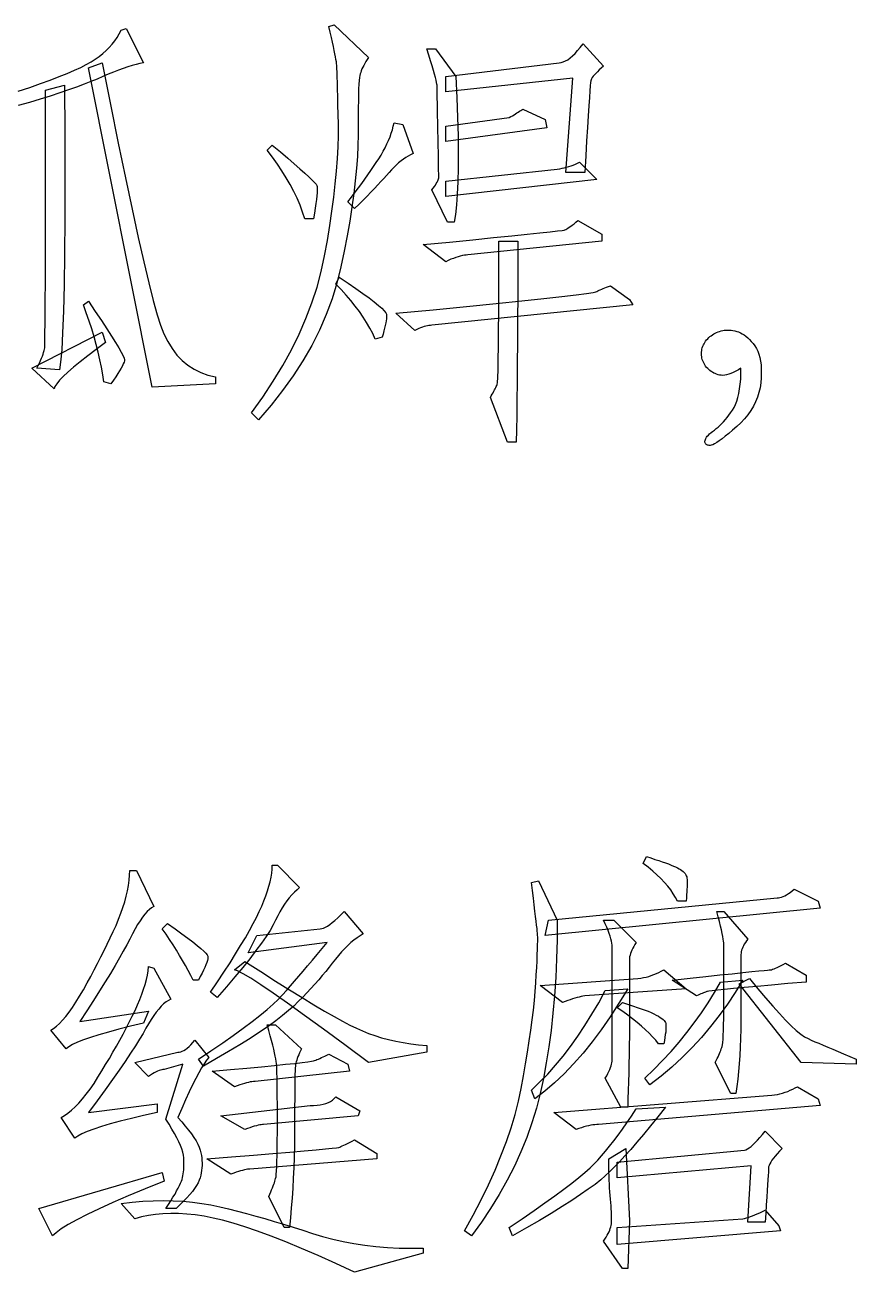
# Model space of a CAD drawing. Extents: x 0 to 420, y 0 to 297.
# Drawn here: x 58.03 to 66.54, y 50.86 to 63.63 of the extents above; entities that cross this region are included whole.
import ezdxf

# ---------------------------------------------------------------- set-up
doc = ezdxf.new("R2010")
doc.units = 0

msp = doc.modelspace()

# ---------------------------------------------------------------- linework, layer by layer
at = {"color": 7, "lineweight": 25}
for points in [[(61.097, 61.268), (61.126, 61.425), (61.151, 61.578), (61.173, 61.725), (61.192, 61.867), (61.207, 62.004), (61.22, 62.136), (61.229, 62.263), (61.235, 62.384), (61.238, 62.501), (61.238, 62.613), (61.236, 62.717), (61.234, 62.812), (61.233, 62.898), (61.231, 62.974), (61.229, 63.041), (61.227, 63.099), (61.226, 63.147), (61.224, 63.186), (61.222, 63.216), (61.22, 63.237), (61.218, 63.255), (61.214, 63.277), (61.21, 63.304), (61.203, 63.335), (61.196, 63.371), (61.188, 63.411), (61.178, 63.455), (61.167, 63.504), (61.155, 63.557), (61.141, 63.615), (61.194, 63.632), (61.546, 63.298), (61.532, 63.277), (61.52, 63.257), (61.508, 63.237), (61.498, 63.218), (61.488, 63.199), (61.48, 63.181), (61.473, 63.163), (61.467, 63.146), (61.462, 63.13), (61.458, 63.114), (61.454, 63.093), (61.451, 63.064), (61.449, 63.026), (61.446, 62.979), (61.444, 62.922), (61.443, 62.857), (61.442, 62.783), (61.441, 62.7), (61.44, 62.608), (61.44, 62.507), (61.438, 62.399), (61.433, 62.284), (61.424, 62.164), (61.412, 62.037), (61.396, 61.905), (61.377, 61.767), (61.354, 61.622), (61.328, 61.472), (61.298, 61.316), (61.264, 61.154), (61.224, 60.989), (61.174, 60.827), (61.115, 60.666), (61.045, 60.507), (60.965, 60.349), (60.876, 60.194), (60.777, 60.04), (60.668, 59.888), (60.549, 59.738), (60.421, 59.589), (60.35, 59.659), (60.465, 59.821), (60.571, 59.983), (60.669, 60.144), (60.757, 60.305), (60.836, 60.466), (60.906, 60.627), (60.967, 60.787), (61.02, 60.948), (61.063, 61.108)], [(62.249, 63.017), (62.248, 63.027), (62.244, 63.043), (62.239, 63.065), (62.232, 63.093), (62.222, 63.127), (62.211, 63.167), (62.197, 63.213), (62.181, 63.264), (62.163, 63.322), (62.143, 63.386), (62.231, 63.386), (62.442, 63.105), (62.451, 62.887), (62.458, 62.685), (62.463, 62.498), (62.465, 62.326), (62.464, 62.169), (62.461, 62.027), (62.456, 61.9), (62.448, 61.789), (62.437, 61.692), (62.424, 61.611), (62.354, 61.611), (62.196, 61.945), (62.209, 61.962), (62.221, 61.978), (62.232, 61.993), (62.241, 62.008), (62.249, 62.022), (62.255, 62.034), (62.26, 62.046), (62.263, 62.057), (62.266, 62.067), (62.266, 62.076), (62.266, 62.089), (62.266, 62.11), (62.265, 62.138), (62.265, 62.174), (62.264, 62.217), (62.263, 62.268), (62.262, 62.327), (62.261, 62.394), (62.259, 62.469), (62.257, 62.551), (62.256, 62.633), (62.254, 62.708), (62.253, 62.774), (62.252, 62.832), (62.251, 62.883), (62.25, 62.925), (62.249, 62.96), (62.249, 62.987), (62.249, 63.006)], [(62.337, 63.105), (63.497, 63.245), (63.518, 63.247), (63.54, 63.253), (63.563, 63.263), (63.587, 63.276), (63.611, 63.294), (63.636, 63.315), (63.662, 63.34), (63.688, 63.369), (63.715, 63.402), (63.743, 63.439), (63.954, 63.21), (63.93, 63.19), (63.909, 63.171), (63.89, 63.153), (63.874, 63.136), (63.859, 63.12), (63.847, 63.106), (63.837, 63.093), (63.83, 63.081), (63.825, 63.07), (63.822, 63.061), (63.82, 63.044), (63.817, 63.009), (63.813, 62.958), (63.808, 62.889), (63.802, 62.804), (63.796, 62.701), (63.788, 62.582), (63.78, 62.445), (63.771, 62.291), (63.76, 62.12), (63.567, 62.12), (63.637, 63.087), (62.337, 62.947)], [(59.981, 60.029), (59.981, 59.958), (59.331, 59.923), (58.68, 63.193), (58.821, 63.245), (58.906, 62.817), (58.985, 62.423), (59.059, 62.066), (59.128, 61.744), (59.19, 61.457), (59.247, 61.206), (59.298, 60.99), (59.344, 60.81), (59.384, 60.665), (59.419, 60.556), (59.453, 60.468), (59.492, 60.389), (59.536, 60.317), (59.585, 60.252), (59.638, 60.196), (59.697, 60.147), (59.761, 60.106), (59.829, 60.072), (59.903, 60.047)], [(58.382, 60.099), (58.153, 60.117), (58.166, 60.144), (58.179, 60.17), (58.19, 60.195), (58.199, 60.218), (58.208, 60.24), (58.215, 60.26), (58.221, 60.279), (58.226, 60.297), (58.23, 60.313), (58.232, 60.327), (58.234, 60.366), (58.235, 60.455), (58.237, 60.594), (58.238, 60.783), (58.239, 61.022), (58.239, 61.31), (58.24, 61.649), (58.241, 62.037), (58.241, 62.476), (58.241, 62.964), (58.434, 63.017), (58.437, 62.513), (58.438, 62.056), (58.437, 61.647), (58.434, 61.284), (58.43, 60.969), (58.424, 60.701), (58.416, 60.48), (58.406, 60.306), (58.395, 60.179)], [(62.337, 62.595), (62.987, 62.683), (63.004, 62.693), (63.021, 62.703), (63.037, 62.713), (63.052, 62.722), (63.066, 62.731), (63.08, 62.74), (63.093, 62.748), (63.105, 62.756), (63.117, 62.764), (63.128, 62.771), (63.356, 62.665), (63.374, 62.577), (62.337, 62.437)], [(61.651, 62.261), (61.675, 62.3), (61.697, 62.338), (61.717, 62.375), (61.735, 62.413), (61.752, 62.45), (61.767, 62.487), (61.78, 62.523), (61.792, 62.559), (61.801, 62.595), (61.809, 62.63), (61.897, 62.613), (62.003, 62.314), (61.978, 62.302), (61.953, 62.289), (61.929, 62.274), (61.904, 62.258), (61.88, 62.239), (61.855, 62.219), (61.83, 62.197), (61.806, 62.173), (61.781, 62.148), (61.757, 62.12), (61.731, 62.091), (61.703, 62.061), (61.673, 62.028), (61.641, 61.994), (61.607, 61.958), (61.571, 61.92), (61.533, 61.88), (61.492, 61.839), (61.45, 61.796), (61.405, 61.751), (61.335, 61.822), (61.373, 61.87), (61.409, 61.918), (61.444, 61.964), (61.478, 62.01), (61.51, 62.054), (61.541, 62.098), (61.571, 62.14), (61.599, 62.182), (61.626, 62.222)], [(60.561, 62.402), (60.645, 62.331), (60.72, 62.267), (60.787, 62.209), (60.845, 62.158), (60.895, 62.114), (60.937, 62.076), (60.97, 62.044), (60.994, 62.019), (61.01, 62.001), (61.018, 61.989), (61.021, 61.977), (61.022, 61.961), (61.022, 61.939), (61.021, 61.913), (61.018, 61.881), (61.014, 61.844), (61.008, 61.802), (61.001, 61.755), (60.993, 61.703), (60.983, 61.646), (60.895, 61.646), (60.872, 61.716), (60.846, 61.786), (60.816, 61.857), (60.783, 61.927), (60.746, 61.997), (60.705, 62.068), (60.661, 62.138), (60.614, 62.208), (60.563, 62.279), (60.508, 62.349)], [(62.337, 62.033), (63.479, 62.156), (63.504, 62.159), (63.528, 62.164), (63.551, 62.169), (63.575, 62.175), (63.598, 62.182), (63.62, 62.189), (63.643, 62.197), (63.665, 62.206), (63.686, 62.216), (63.708, 62.226), (63.883, 62.05), (62.337, 61.874)], [(63.936, 61.417), (62.565, 61.277), (62.547, 61.276), (62.528, 61.274), (62.508, 61.27), (62.486, 61.265), (62.464, 61.259), (62.441, 61.251), (62.416, 61.242), (62.391, 61.232), (62.364, 61.22), (62.337, 61.206), (62.108, 61.382), (62.376, 61.409), (62.616, 61.433), (62.828, 61.455), (63.014, 61.474), (63.172, 61.49), (63.302, 61.503), (63.405, 61.514), (63.481, 61.523), (63.529, 61.528), (63.549, 61.532), (63.557, 61.534), (63.566, 61.538), (63.577, 61.544), (63.589, 61.551), (63.602, 61.56), (63.617, 61.571), (63.633, 61.583), (63.651, 61.596), (63.67, 61.611), (63.69, 61.628), (63.936, 61.488)], [(63.075, 61.417), (63.075, 61.131), (63.074, 60.863), (63.073, 60.612), (63.072, 60.379), (63.07, 60.165), (63.069, 59.968), (63.066, 59.789), (63.064, 59.629), (63.061, 59.486), (63.057, 59.361), (62.969, 59.361), (62.794, 59.818), (62.804, 59.835), (62.813, 59.851), (62.822, 59.866), (62.83, 59.881), (62.838, 59.895), (62.844, 59.907), (62.85, 59.919), (62.855, 59.93), (62.86, 59.94), (62.864, 59.95), (62.867, 59.972), (62.87, 60.022), (62.873, 60.1), (62.875, 60.205), (62.877, 60.338), (62.879, 60.499), (62.88, 60.687), (62.881, 60.903), (62.881, 61.146), (62.882, 61.417)], [(61.247, 61.048), (61.337, 60.987), (61.418, 60.932), (61.49, 60.881), (61.552, 60.836), (61.605, 60.795), (61.649, 60.76), (61.683, 60.73), (61.708, 60.705), (61.724, 60.685), (61.73, 60.67), (61.731, 60.657), (61.731, 60.641), (61.73, 60.623), (61.727, 60.603), (61.724, 60.58), (61.719, 60.555), (61.712, 60.528), (61.705, 60.499), (61.696, 60.467), (61.686, 60.433), (61.616, 60.415), (61.59, 60.472), (61.56, 60.528), (61.528, 60.584), (61.492, 60.64), (61.453, 60.697), (61.411, 60.753), (61.366, 60.809), (61.318, 60.865), (61.266, 60.922), (61.212, 60.978)], [(61.827, 60.679), (62.208, 60.716), (62.55, 60.75), (62.853, 60.78), (63.116, 60.807), (63.341, 60.831), (63.526, 60.851), (63.672, 60.868), (63.779, 60.882), (63.846, 60.892), (63.875, 60.899), (63.884, 60.904), (63.895, 60.91), (63.907, 60.915), (63.92, 60.921), (63.934, 60.927), (63.95, 60.934), (63.966, 60.94), (63.984, 60.947), (64.004, 60.953), (64.024, 60.96), (64.217, 60.82), (64.253, 60.767), (62.196, 60.556), (62.182, 60.555), (62.166, 60.554), (62.151, 60.551), (62.134, 60.548), (62.117, 60.543), (62.099, 60.537), (62.08, 60.53), (62.061, 60.522), (62.041, 60.513), (62.02, 60.503)], [(58.839, 59.976), (58.827, 60.05), (58.813, 60.126), (58.797, 60.202), (58.779, 60.28), (58.759, 60.358), (58.737, 60.438), (58.713, 60.519), (58.687, 60.6), (58.658, 60.683), (58.628, 60.767), (58.68, 60.802), (58.75, 60.698), (58.813, 60.604), (58.869, 60.519), (58.917, 60.445), (58.957, 60.38), (58.99, 60.325), (59.016, 60.28), (59.035, 60.245), (59.046, 60.22), (59.049, 60.204), (59.048, 60.192), (59.044, 60.178), (59.037, 60.16), (59.027, 60.14), (59.014, 60.117), (58.999, 60.09), (58.981, 60.062), (58.959, 60.03), (58.936, 59.996), (58.909, 59.958)], [(58.821, 60.486), (58.856, 60.38), (58.759, 60.309), (58.672, 60.243), (58.595, 60.182), (58.527, 60.127), (58.469, 60.077), (58.422, 60.032), (58.384, 59.993), (58.355, 59.958), (58.337, 59.929), (58.329, 59.906), (58.1, 60.117)], [(65.36, 60.117), (65.333, 60.1), (65.306, 60.086), (65.281, 60.073), (65.257, 60.063), (65.235, 60.055), (65.213, 60.049), (65.193, 60.045), (65.174, 60.043), (65.157, 60.044), (65.14, 60.046), (65.125, 60.05), (65.11, 60.055), (65.095, 60.061), (65.081, 60.067), (65.068, 60.075), (65.055, 60.083), (65.042, 60.092), (65.031, 60.102), (65.019, 60.113), (65.008, 60.125), (64.998, 60.138), (64.989, 60.151), (64.982, 60.164), (64.975, 60.177), (64.969, 60.191), (64.964, 60.205), (64.96, 60.22), (64.958, 60.235), (64.956, 60.25), (64.956, 60.266), (64.956, 60.282), (64.958, 60.297), (64.96, 60.312), (64.964, 60.326), (64.969, 60.341), (64.975, 60.355), (64.982, 60.368), (64.989, 60.381), (64.998, 60.394), (65.008, 60.407), (65.019, 60.418), (65.031, 60.43), (65.042, 60.44), (65.055, 60.45), (65.068, 60.459), (65.081, 60.468), (65.095, 60.475), (65.11, 60.482), (65.125, 60.489), (65.14, 60.494), (65.156, 60.499), (65.173, 60.503), (65.189, 60.506), (65.206, 60.507), (65.224, 60.508), (65.242, 60.507), (65.26, 60.506), (65.278, 60.503), (65.297, 60.499), (65.316, 60.494), (65.335, 60.488), (65.354, 60.48), (65.373, 60.47), (65.392, 60.458), (65.411, 60.444), (65.429, 60.428), (65.447, 60.41), (65.465, 60.39), (65.483, 60.369), (65.501, 60.345), (65.517, 60.319), (65.531, 60.291), (65.543, 60.259), (65.553, 60.225), (65.56, 60.189), (65.565, 60.15), (65.568, 60.108), (65.568, 60.064), (65.566, 60.017), (65.562, 59.967), (65.555, 59.917), (65.544, 59.868), (65.529, 59.82), (65.51, 59.773), (65.487, 59.728), (65.461, 59.683), (65.431, 59.64), (65.396, 59.599), (65.358, 59.558), (65.316, 59.519), (65.274, 59.482), (65.235, 59.449), (65.199, 59.42), (65.167, 59.395), (65.138, 59.374), (65.113, 59.356), (65.09, 59.343), (65.071, 59.333), (65.056, 59.327), (65.044, 59.325), (65.034, 59.326), (65.025, 59.327), (65.017, 59.329), (65.01, 59.333), (65.004, 59.336), (64.999, 59.341), (64.996, 59.347), (64.993, 59.354), (64.991, 59.361), (64.991, 59.369), (64.992, 59.378), (64.995, 59.388), (65, 59.398), (65.006, 59.409), (65.015, 59.42), (65.026, 59.432), (65.038, 59.444), (65.053, 59.457), (65.069, 59.47), (65.088, 59.484), (65.107, 59.498), (65.126, 59.514), (65.145, 59.531), (65.163, 59.55), (65.182, 59.569), (65.2, 59.59), (65.219, 59.612), (65.237, 59.636), (65.254, 59.66), (65.272, 59.686), (65.289, 59.714), (65.304, 59.745), (65.317, 59.78), (65.328, 59.818), (65.338, 59.859), (65.346, 59.904), (65.352, 59.952), (65.357, 60.004), (65.359, 60.058)], [(64.71, 55), (64.726, 54.991), (64.742, 54.982), (64.755, 54.972), (64.767, 54.962), (64.778, 54.952), (64.787, 54.941), (64.794, 54.93), (64.8, 54.919), (64.804, 54.907), (64.806, 54.895), (64.808, 54.881), (64.809, 54.866), (64.809, 54.848), (64.809, 54.827), (64.809, 54.805), (64.807, 54.78), (64.806, 54.753), (64.803, 54.723), (64.801, 54.692), (64.798, 54.658), (64.71, 54.658), (64.69, 54.696), (64.667, 54.735), (64.641, 54.774), (64.611, 54.812), (64.578, 54.851), (64.541, 54.89), (64.5, 54.928), (64.457, 54.967), (64.409, 55.006), (64.358, 55.044), (64.393, 55.115), (64.438, 55.101), (64.479, 55.087), (64.518, 55.075), (64.554, 55.063), (64.587, 55.051), (64.617, 55.04), (64.644, 55.029), (64.669, 55.019), (64.691, 55.009)], [(59.102, 54.271), (59.072, 54.212), (59.037, 54.147), (58.997, 54.077), (58.953, 54.001), (58.904, 53.919), (58.851, 53.832), (58.793, 53.739), (58.731, 53.641), (58.664, 53.537), (58.592, 53.427), (59.296, 53.533), (59.243, 53.409), (59.112, 53.378), (58.992, 53.348), (58.884, 53.319), (58.787, 53.291), (58.702, 53.264), (58.629, 53.239), (58.567, 53.214), (58.517, 53.19), (58.479, 53.167), (58.452, 53.146), (58.294, 53.339), (58.322, 53.356), (58.352, 53.378), (58.383, 53.406), (58.415, 53.439), (58.447, 53.478), (58.481, 53.522), (58.516, 53.571), (58.552, 53.626), (58.589, 53.686), (58.628, 53.752), (58.666, 53.821), (58.703, 53.888), (58.739, 53.956), (58.774, 54.022), (58.808, 54.088), (58.841, 54.154), (58.872, 54.219), (58.903, 54.284), (58.933, 54.348), (58.962, 54.411), (58.988, 54.474), (59.012, 54.535), (59.033, 54.595), (59.052, 54.653), (59.067, 54.71), (59.08, 54.766), (59.09, 54.82), (59.097, 54.873), (59.101, 54.924), (59.102, 54.974), (59.173, 54.974), (59.348, 54.605), (59.327, 54.592), (59.305, 54.575), (59.282, 54.553), (59.258, 54.526), (59.234, 54.495), (59.209, 54.459), (59.183, 54.419), (59.157, 54.374), (59.13, 54.325)], [(59.999, 53.673), (59.928, 53.726), (60, 53.832), (60.067, 53.933), (60.129, 54.029), (60.186, 54.12), (60.238, 54.205), (60.286, 54.285), (60.329, 54.36), (60.367, 54.429), (60.401, 54.493), (60.429, 54.552), (60.454, 54.607), (60.477, 54.661), (60.497, 54.713), (60.514, 54.763), (60.528, 54.811), (60.54, 54.858), (60.549, 54.903), (60.556, 54.946), (60.56, 54.987), (60.561, 55.027), (60.614, 55.027), (60.842, 54.798), (60.815, 54.776), (60.788, 54.751), (60.761, 54.724), (60.736, 54.694), (60.711, 54.662), (60.686, 54.627), (60.663, 54.59), (60.64, 54.551), (60.618, 54.509), (60.596, 54.464), (60.571, 54.415), (60.539, 54.359), (60.498, 54.297), (60.45, 54.228), (60.394, 54.152), (60.331, 54.07), (60.259, 53.981), (60.18, 53.885), (60.093, 53.782)], [(63.11, 52.742), (63.134, 52.869), (63.155, 52.993), (63.175, 53.112), (63.193, 53.227), (63.209, 53.337), (63.223, 53.443), (63.235, 53.544), (63.245, 53.642), (63.253, 53.734), (63.259, 53.823), (63.264, 53.905), (63.269, 53.981), (63.272, 54.049), (63.275, 54.111), (63.277, 54.165), (63.278, 54.213), (63.279, 54.253), (63.279, 54.287), (63.278, 54.313), (63.277, 54.332), (63.275, 54.352), (63.272, 54.378), (63.268, 54.412), (63.263, 54.453), (63.257, 54.502), (63.251, 54.557), (63.243, 54.62), (63.235, 54.69), (63.226, 54.767), (63.215, 54.851), (63.286, 54.868), (63.479, 54.464), (63.477, 54.263), (63.472, 54.067), (63.463, 53.876), (63.451, 53.691), (63.435, 53.511), (63.416, 53.336), (63.393, 53.166), (63.367, 53.002), (63.337, 52.843), (63.303, 52.689), (63.265, 52.538), (63.219, 52.389), (63.166, 52.24), (63.107, 52.093), (63.04, 51.946), (62.966, 51.801), (62.885, 51.656), (62.797, 51.513), (62.702, 51.371), (62.6, 51.23), (62.53, 51.283), (62.618, 51.443), (62.699, 51.6), (62.774, 51.753), (62.842, 51.904), (62.903, 52.052), (62.958, 52.196), (63.006, 52.337), (63.047, 52.475), (63.082, 52.61)], [(65.905, 54.781), (66.151, 54.658), (66.169, 54.587), (63.356, 54.306), (63.391, 54.464), (65.729, 54.693), (65.744, 54.694), (65.759, 54.696), (65.775, 54.701), (65.791, 54.707), (65.808, 54.715), (65.826, 54.724), (65.845, 54.736), (65.864, 54.749), (65.884, 54.764)], [(60.781, 53.585), (60.729, 53.538), (60.668, 53.488), (60.598, 53.434), (60.519, 53.377), (60.432, 53.317), (60.335, 53.254), (60.229, 53.188), (60.114, 53.118), (59.991, 53.046), (59.858, 52.97), (59.805, 53.04), (59.934, 53.126), (60.054, 53.207), (60.163, 53.284), (60.264, 53.357), (60.355, 53.425), (60.436, 53.489), (60.508, 53.548), (60.57, 53.603), (60.623, 53.653), (60.667, 53.7), (60.706, 53.744), (60.747, 53.791), (60.789, 53.84), (60.833, 53.891), (60.878, 53.943), (60.924, 53.998), (60.972, 54.055), (61.021, 54.113), (61.072, 54.173), (61.124, 54.236), (60.315, 54.13), (60.403, 54.306), (61.053, 54.376), (61.068, 54.378), (61.086, 54.383), (61.105, 54.392), (61.127, 54.404), (61.15, 54.42), (61.176, 54.44), (61.203, 54.462), (61.233, 54.489), (61.265, 54.519), (61.299, 54.552), (61.493, 54.324), (61.461, 54.305), (61.43, 54.283), (61.398, 54.26), (61.366, 54.234), (61.335, 54.205), (61.303, 54.174), (61.271, 54.14), (61.24, 54.104), (61.208, 54.066), (61.176, 54.025), (61.144, 53.982), (61.11, 53.94), (61.074, 53.897), (61.037, 53.853), (60.998, 53.809), (60.958, 53.765), (60.916, 53.721), (60.873, 53.676), (60.828, 53.631)], [(65.184, 54.552), (65.43, 54.271), (65.417, 54.253), (65.405, 54.236), (65.394, 54.22), (65.385, 54.203), (65.378, 54.187), (65.371, 54.172), (65.366, 54.156), (65.363, 54.141), (65.361, 54.127), (65.36, 54.113), (65.36, 54.094), (65.36, 54.067), (65.36, 54.032), (65.36, 53.987), (65.36, 53.935), (65.36, 53.873), (65.36, 53.803), (65.36, 53.724), (65.36, 53.637), (65.36, 53.541), (65.359, 53.443), (65.358, 53.347), (65.355, 53.254), (65.352, 53.164), (65.347, 53.078), (65.341, 52.994), (65.334, 52.913), (65.326, 52.835), (65.317, 52.761), (65.307, 52.689), (65.255, 52.689), (65.096, 53.005), (65.107, 53.026), (65.116, 53.046), (65.125, 53.065), (65.133, 53.083), (65.14, 53.1), (65.147, 53.116), (65.153, 53.131), (65.158, 53.146), (65.163, 53.159), (65.167, 53.172), (65.17, 53.189), (65.173, 53.213), (65.176, 53.245), (65.178, 53.286), (65.18, 53.335), (65.181, 53.392), (65.183, 53.456), (65.184, 53.529), (65.184, 53.61), (65.184, 53.7), (65.184, 53.789), (65.184, 53.869), (65.184, 53.942), (65.184, 54.006), (65.184, 54.062), (65.184, 54.11), (65.184, 54.149), (65.184, 54.18), (65.184, 54.203), (65.184, 54.218), (65.184, 54.231), (65.181, 54.248), (65.178, 54.27), (65.173, 54.297), (65.167, 54.328), (65.159, 54.364), (65.15, 54.404), (65.139, 54.449), (65.127, 54.498), (65.114, 54.552)], [(59.489, 54.429), (59.566, 54.375), (59.635, 54.326), (59.696, 54.281), (59.749, 54.241), (59.794, 54.205), (59.832, 54.174), (59.861, 54.147), (59.883, 54.125), (59.896, 54.108), (59.902, 54.095), (59.903, 54.083), (59.901, 54.068), (59.897, 54.051), (59.891, 54.03), (59.882, 54.007), (59.871, 53.981), (59.858, 53.952), (59.843, 53.921), (59.825, 53.886), (59.805, 53.849), (59.753, 53.849), (59.727, 53.898), (59.701, 53.949), (59.672, 54), (59.643, 54.051), (59.612, 54.104), (59.58, 54.157), (59.546, 54.211), (59.511, 54.265), (59.474, 54.32), (59.436, 54.376)], [(64.13, 52.548), (63.971, 52.847), (63.985, 52.871), (63.997, 52.894), (64.007, 52.915), (64.016, 52.936), (64.024, 52.955), (64.03, 52.972), (64.035, 52.989), (64.039, 53.004), (64.041, 53.019), (64.042, 53.032), (64.042, 53.048), (64.042, 53.074), (64.042, 53.109), (64.042, 53.152), (64.042, 53.205), (64.042, 53.267), (64.042, 53.337), (64.042, 53.417), (64.042, 53.505), (64.042, 53.603), (64.042, 53.7), (64.042, 53.79), (64.042, 53.87), (64.042, 53.942), (64.042, 54.005), (64.042, 54.06), (64.042, 54.105), (64.042, 54.143), (64.042, 54.172), (64.042, 54.192), (64.041, 54.209), (64.038, 54.228), (64.034, 54.249), (64.028, 54.273), (64.02, 54.299), (64.01, 54.328), (63.999, 54.358), (63.985, 54.391), (63.97, 54.427), (63.954, 54.464), (64.059, 54.464), (64.288, 54.236), (64.274, 54.215), (64.262, 54.195), (64.252, 54.176), (64.243, 54.157), (64.235, 54.139), (64.229, 54.122), (64.224, 54.105), (64.22, 54.089), (64.218, 54.074), (64.217, 54.06), (64.217, 54.041), (64.217, 54.014), (64.217, 53.978), (64.217, 53.933), (64.217, 53.88), (64.217, 53.817), (64.217, 53.746), (64.217, 53.666), (64.217, 53.577), (64.217, 53.48), (64.217, 53.379), (64.217, 53.279), (64.216, 53.182), (64.215, 53.086), (64.213, 52.992), (64.211, 52.9), (64.209, 52.809), (64.206, 52.72), (64.203, 52.633), (64.2, 52.548)], [(62.143, 53.181), (62.143, 53.111), (61.546, 53.005), (61.304, 53.186), (61.086, 53.347), (60.891, 53.489), (60.719, 53.613), (60.57, 53.717), (60.444, 53.803), (60.342, 53.869), (60.263, 53.916), (60.207, 53.945), (60.174, 53.954), (60.28, 54.042), (60.443, 53.937), (60.596, 53.84), (60.737, 53.752), (60.868, 53.671), (60.987, 53.598), (61.096, 53.534), (61.194, 53.478), (61.281, 53.429), (61.357, 53.389), (61.423, 53.357), (61.484, 53.33), (61.547, 53.305), (61.613, 53.282), (61.681, 53.261), (61.752, 53.242), (61.825, 53.226), (61.901, 53.212), (61.979, 53.199), (62.06, 53.189)], [(66.028, 53.902), (66.028, 53.831), (65.841, 53.815), (65.673, 53.799), (65.524, 53.786), (65.394, 53.774), (65.283, 53.763), (65.192, 53.754), (65.119, 53.747), (65.066, 53.741), (65.032, 53.737), (65.017, 53.735), (65.011, 53.733), (65.004, 53.73), (64.996, 53.727), (64.986, 53.723), (64.975, 53.719), (64.963, 53.715), (64.95, 53.709), (64.936, 53.704), (64.92, 53.697), (64.903, 53.691), (64.657, 53.849), (64.838, 53.869), (65, 53.887), (65.145, 53.903), (65.271, 53.916), (65.38, 53.928), (65.47, 53.938), (65.542, 53.945), (65.596, 53.95), (65.632, 53.953), (65.65, 53.954), (65.66, 53.955), (65.671, 53.957), (65.684, 53.961), (65.698, 53.966), (65.714, 53.972), (65.731, 53.98), (65.75, 53.989), (65.771, 53.999), (65.793, 54.011), (65.817, 54.025)], [(58.54, 52.232), (58.399, 52.443), (58.435, 52.463), (58.47, 52.487), (58.507, 52.517), (58.544, 52.551), (58.581, 52.59), (58.62, 52.634), (58.658, 52.682), (58.697, 52.735), (58.737, 52.793), (58.777, 52.856), (58.817, 52.921), (58.856, 52.985), (58.894, 53.049), (58.93, 53.112), (58.966, 53.174), (59.001, 53.237), (59.034, 53.298), (59.067, 53.359), (59.098, 53.42), (59.129, 53.48), (59.157, 53.539), (59.183, 53.596), (59.206, 53.651), (59.227, 53.705), (59.245, 53.757), (59.26, 53.807), (59.273, 53.855), (59.283, 53.902), (59.291, 53.946), (59.296, 53.99), (59.348, 53.972), (59.524, 53.656), (59.499, 53.643), (59.475, 53.627), (59.449, 53.607), (59.424, 53.582), (59.399, 53.554), (59.373, 53.523), (59.348, 53.487), (59.322, 53.447), (59.295, 53.404), (59.269, 53.357), (59.24, 53.304), (59.203, 53.244), (59.161, 53.176), (59.112, 53.101), (59.056, 53.018), (58.994, 52.929), (58.925, 52.831), (58.85, 52.727), (58.768, 52.615), (58.68, 52.495), (59.383, 52.583), (59.383, 52.495), (59.245, 52.464), (59.119, 52.434), (59.005, 52.405), (58.903, 52.377), (58.812, 52.35), (58.734, 52.325), (58.667, 52.3), (58.613, 52.276), (58.57, 52.253)], [(64.569, 53.954), (64.798, 53.761), (63.76, 53.691), (63.742, 53.687), (63.723, 53.682), (63.703, 53.677), (63.682, 53.671), (63.659, 53.664), (63.636, 53.657), (63.612, 53.649), (63.586, 53.64), (63.559, 53.631), (63.532, 53.62), (63.303, 53.796), (64.305, 53.867), (64.333, 53.871), (64.361, 53.876), (64.388, 53.882), (64.415, 53.889), (64.442, 53.897), (64.468, 53.907), (64.494, 53.917), (64.519, 53.928), (64.544, 53.941)], [(64.428, 52.777), (64.376, 52.847), (64.469, 52.936), (64.558, 53.027), (64.645, 53.12), (64.727, 53.215), (64.806, 53.313), (64.882, 53.412), (64.954, 53.514), (65.023, 53.618), (65.088, 53.723), (65.149, 53.831), (65.378, 53.849), (65.302, 53.724), (65.222, 53.604), (65.137, 53.487), (65.049, 53.374), (64.956, 53.264), (64.859, 53.159), (64.757, 53.058), (64.652, 52.96), (64.542, 52.866)], [(65.448, 53.867), (65.533, 53.762), (65.612, 53.668), (65.686, 53.582), (65.754, 53.507), (65.817, 53.44), (65.874, 53.383), (65.925, 53.336), (65.971, 53.298), (66.011, 53.27), (66.046, 53.251), (66.079, 53.237), (66.116, 53.22), (66.156, 53.203), (66.2, 53.184), (66.248, 53.163), (66.299, 53.142), (66.353, 53.118), (66.411, 53.094), (66.473, 53.068), (66.538, 53.04), (66.538, 52.988), (65.975, 53.005), (65.342, 53.814)], [(63.251, 52.636), (63.215, 52.724), (63.299, 52.804), (63.381, 52.888), (63.461, 52.978), (63.539, 53.073), (63.615, 53.172), (63.69, 53.277), (63.763, 53.386), (63.834, 53.5), (63.904, 53.619), (63.971, 53.743), (64.2, 53.761), (64.111, 53.614), (64.021, 53.474), (63.93, 53.342), (63.837, 53.218), (63.743, 53.102), (63.647, 52.993), (63.55, 52.892), (63.452, 52.799), (63.352, 52.714)], [(64.569, 53.199), (64.516, 53.199), (64.487, 53.234), (64.454, 53.27), (64.419, 53.306), (64.381, 53.342), (64.34, 53.379), (64.297, 53.416), (64.25, 53.453), (64.201, 53.491), (64.149, 53.529), (64.094, 53.568), (64.147, 53.62), (64.411, 53.533), (64.441, 53.519), (64.468, 53.505), (64.493, 53.493), (64.515, 53.48), (64.534, 53.469), (64.55, 53.458), (64.563, 53.447), (64.574, 53.437), (64.582, 53.427), (64.587, 53.418), (64.59, 53.408), (64.592, 53.395), (64.592, 53.38), (64.592, 53.362), (64.591, 53.341), (64.589, 53.318), (64.585, 53.292), (64.581, 53.264), (64.576, 53.232)], [(60.526, 51.634), (60.536, 51.658), (60.546, 51.681), (60.555, 51.702), (60.563, 51.723), (60.57, 51.742), (60.577, 51.76), (60.583, 51.776), (60.588, 51.792), (60.592, 51.806), (60.596, 51.819), (60.6, 51.835), (60.603, 51.861), (60.605, 51.896), (60.608, 51.94), (60.61, 51.992), (60.611, 52.054), (60.612, 52.124), (60.613, 52.204), (60.614, 52.292), (60.614, 52.39), (60.614, 52.488), (60.614, 52.577), (60.613, 52.659), (60.613, 52.732), (60.612, 52.796), (60.611, 52.853), (60.61, 52.901), (60.608, 52.941), (60.607, 52.973), (60.605, 52.996), (60.603, 53.018), (60.598, 53.043), (60.593, 53.073), (60.585, 53.106), (60.577, 53.144), (60.566, 53.185), (60.554, 53.231), (60.54, 53.28), (60.525, 53.334), (60.508, 53.392), (60.596, 53.392), (60.86, 53.146), (60.85, 53.125), (60.841, 53.105), (60.832, 53.086), (60.825, 53.067), (60.818, 53.049), (60.813, 53.032), (60.808, 53.015), (60.804, 53), (60.801, 52.984), (60.798, 52.97), (60.797, 52.951), (60.795, 52.923), (60.794, 52.885), (60.793, 52.838), (60.792, 52.781), (60.791, 52.715), (60.791, 52.639), (60.79, 52.554), (60.79, 52.459), (60.79, 52.355), (60.789, 52.246), (60.788, 52.139), (60.785, 52.033), (60.781, 51.927), (60.777, 51.823), (60.771, 51.72), (60.764, 51.618), (60.756, 51.517), (60.747, 51.417), (60.737, 51.318), (60.684, 51.318)], [(59.296, 52.865), (59.155, 53.005), (59.594, 53.111), (59.609, 53.112), (59.624, 53.116), (59.64, 53.122), (59.656, 53.13), (59.673, 53.141), (59.691, 53.155), (59.71, 53.171), (59.729, 53.189), (59.749, 53.21), (59.77, 53.234), (59.911, 53.058), (59.889, 53.03), (59.864, 52.994), (59.838, 52.951), (59.81, 52.9), (59.779, 52.843), (59.746, 52.777), (59.711, 52.705), (59.675, 52.625), (59.636, 52.537), (59.594, 52.443), (59.635, 52.398), (59.671, 52.355), (59.704, 52.314), (59.734, 52.275), (59.759, 52.238), (59.781, 52.203), (59.799, 52.17), (59.814, 52.139), (59.825, 52.11), (59.832, 52.082), (59.836, 52.056), (59.84, 52.03), (59.842, 52.004), (59.843, 51.978), (59.843, 51.953), (59.841, 51.927), (59.838, 51.902), (59.835, 51.877), (59.829, 51.852), (59.823, 51.827), (59.814, 51.802), (59.802, 51.775), (59.786, 51.747), (59.767, 51.718), (59.744, 51.687), (59.717, 51.654), (59.688, 51.621), (59.654, 51.586), (59.617, 51.549), (59.577, 51.511), (59.471, 51.511), (59.498, 51.552), (59.523, 51.59), (59.545, 51.627), (59.566, 51.66), (59.583, 51.691), (59.599, 51.72), (59.612, 51.746), (59.623, 51.77), (59.632, 51.791), (59.638, 51.81), (59.643, 51.828), (59.647, 51.847), (59.651, 51.867), (59.654, 51.887), (59.656, 51.909), (59.657, 51.931), (59.658, 51.954), (59.658, 51.979), (59.657, 52.004), (59.656, 52.03), (59.652, 52.057), (59.646, 52.088), (59.636, 52.121), (59.622, 52.156), (59.605, 52.194), (59.585, 52.235), (59.562, 52.279), (59.535, 52.325), (59.505, 52.374), (59.471, 52.425), (59.647, 52.988), (59.454, 52.935), (59.443, 52.934), (59.431, 52.932), (59.417, 52.929), (59.403, 52.924), (59.388, 52.917), (59.372, 52.91), (59.354, 52.9), (59.336, 52.89), (59.316, 52.878)], [(59.946, 52.917), (60.134, 52.934), (60.302, 52.95), (60.453, 52.964), (60.584, 52.976), (60.697, 52.988), (60.792, 52.997), (60.868, 53.006), (60.925, 53.013), (60.963, 53.019), (60.983, 53.023), (60.994, 53.027), (61.006, 53.031), (61.019, 53.036), (61.034, 53.042), (61.049, 53.049), (61.065, 53.057), (61.083, 53.065), (61.101, 53.073), (61.121, 53.083), (61.141, 53.093), (61.335, 52.988), (61.352, 52.917), (60.385, 52.812), (60.371, 52.811), (60.354, 52.81), (60.337, 52.807), (60.318, 52.803), (60.298, 52.799), (60.276, 52.793), (60.253, 52.786), (60.228, 52.778), (60.202, 52.769), (60.174, 52.759)], [(65.94, 52.759), (66.151, 52.636), (66.169, 52.566), (63.901, 52.372), (63.883, 52.372), (63.864, 52.37), (63.844, 52.368), (63.822, 52.364), (63.8, 52.359), (63.777, 52.353), (63.752, 52.347), (63.727, 52.339), (63.7, 52.33), (63.673, 52.32), (63.444, 52.495), (65.676, 52.671), (65.704, 52.675), (65.732, 52.68), (65.759, 52.686), (65.786, 52.694), (65.813, 52.702), (65.839, 52.711), (65.865, 52.722), (65.89, 52.733), (65.915, 52.746)], [(61.44, 52.46), (60.473, 52.372), (60.462, 52.372), (60.449, 52.37), (60.434, 52.368), (60.417, 52.364), (60.399, 52.359), (60.378, 52.353), (60.356, 52.347), (60.333, 52.339), (60.307, 52.33), (60.28, 52.32), (60.034, 52.46), (60.948, 52.566), (60.985, 52.567), (61.02, 52.569), (61.053, 52.574), (61.083, 52.58), (61.111, 52.588), (61.136, 52.597), (61.158, 52.609), (61.179, 52.622), (61.196, 52.637), (61.212, 52.654), (61.458, 52.513)], [(63.971, 51.845), (63.924, 51.804), (63.866, 51.759), (63.797, 51.708), (63.718, 51.654), (63.629, 51.595), (63.528, 51.531), (63.418, 51.462), (63.296, 51.389), (63.165, 51.312), (63.022, 51.23), (62.987, 51.318), (63.119, 51.406), (63.241, 51.49), (63.353, 51.568), (63.455, 51.641), (63.547, 51.709), (63.629, 51.771), (63.701, 51.828), (63.763, 51.88), (63.815, 51.927), (63.857, 51.968), (63.895, 52.008), (63.933, 52.052), (63.973, 52.1), (64.015, 52.151), (64.057, 52.205), (64.101, 52.263), (64.146, 52.325), (64.192, 52.39), (64.239, 52.458), (64.288, 52.531), (64.587, 52.548), (64.508, 52.449), (64.433, 52.357), (64.361, 52.271), (64.294, 52.191), (64.231, 52.117), (64.171, 52.05), (64.115, 51.99), (64.063, 51.935), (64.015, 51.887)], [(64.094, 51.986), (65.395, 52.109), (65.41, 52.114), (65.426, 52.122), (65.444, 52.133), (65.463, 52.148), (65.483, 52.166), (65.505, 52.187), (65.528, 52.211), (65.553, 52.238), (65.579, 52.268), (65.606, 52.302), (65.782, 52.126), (65.755, 52.099), (65.731, 52.073), (65.71, 52.049), (65.692, 52.026), (65.676, 52.005), (65.664, 51.986), (65.654, 51.968), (65.647, 51.952), (65.643, 51.937), (65.641, 51.924), (65.641, 51.908), (65.64, 51.882), (65.638, 51.848), (65.636, 51.806), (65.632, 51.755), (65.629, 51.695), (65.624, 51.627), (65.619, 51.55), (65.613, 51.465), (65.606, 51.37), (65.43, 51.37), (65.465, 51.95), (64.094, 51.827)], [(59.893, 52.021), (60.144, 52.041), (60.369, 52.059), (60.568, 52.075), (60.741, 52.09), (60.889, 52.102), (61.01, 52.113), (61.106, 52.121), (61.176, 52.128), (61.22, 52.132), (61.238, 52.135), (61.244, 52.137), (61.253, 52.141), (61.264, 52.146), (61.277, 52.152), (61.293, 52.159), (61.311, 52.168), (61.331, 52.178), (61.353, 52.188), (61.378, 52.201), (61.405, 52.214), (61.633, 52.074), (61.633, 52.021), (60.333, 51.915), (60.321, 51.915), (60.308, 51.913), (60.293, 51.911), (60.276, 51.907), (60.258, 51.902), (60.238, 51.896), (60.216, 51.889), (60.192, 51.882), (60.167, 51.873), (60.139, 51.863)], [(64.182, 52.126), (64.217, 51.388), (64.2, 50.896), (64.147, 50.896), (63.954, 51.177), (63.967, 51.198), (63.979, 51.218), (63.99, 51.237), (64, 51.256), (64.009, 51.274), (64.016, 51.291), (64.022, 51.307), (64.027, 51.323), (64.031, 51.338), (64.033, 51.353), (64.034, 51.368), (64.035, 51.386), (64.036, 51.405), (64.036, 51.427), (64.035, 51.452), (64.034, 51.478), (64.032, 51.507), (64.03, 51.538), (64.027, 51.572), (64.024, 51.608), (64.021, 51.645), (64.018, 51.683), (64.015, 51.722), (64.013, 51.762), (64.011, 51.803), (64.009, 51.845), (64.008, 51.888), (64.007, 51.931), (64.007, 51.976), (64.007, 52.021)], [(59.454, 51.792), (59.262, 51.714), (59.087, 51.64), (58.93, 51.572), (58.79, 51.508), (58.667, 51.45), (58.562, 51.396), (58.473, 51.347), (58.402, 51.303), (58.348, 51.264), (58.311, 51.23), (58.171, 51.511), (59.436, 51.88)], [(60.974, 51.256), (61.076, 51.225), (61.18, 51.197), (61.287, 51.173), (61.396, 51.152), (61.508, 51.135), (61.623, 51.122), (61.74, 51.113), (61.86, 51.107), (61.983, 51.105), (62.108, 51.107), (62.108, 51.054), (61.405, 50.861), (61.213, 50.948), (61.032, 51.029), (60.861, 51.102), (60.7, 51.169), (60.55, 51.228), (60.41, 51.279), (60.281, 51.324), (60.162, 51.361), (60.053, 51.391), (59.955, 51.414), (59.863, 51.432), (59.774, 51.445), (59.687, 51.454), (59.603, 51.459), (59.522, 51.461), (59.443, 51.458), (59.367, 51.451), (59.294, 51.44), (59.223, 51.425), (59.155, 51.406), (59.014, 51.564), (59.126, 51.576), (59.235, 51.585), (59.342, 51.59), (59.446, 51.592), (59.548, 51.59), (59.648, 51.585), (59.746, 51.576), (59.841, 51.564), (59.934, 51.548), (60.025, 51.529), (60.115, 51.507), (60.206, 51.484), (60.299, 51.46), (60.392, 51.434), (60.486, 51.408), (60.582, 51.38), (60.678, 51.351), (60.776, 51.32), (60.875, 51.289)], [(64.094, 51.318), (65.378, 51.406), (65.396, 51.41), (65.415, 51.415), (65.435, 51.421), (65.456, 51.428), (65.479, 51.436), (65.502, 51.446), (65.526, 51.456), (65.552, 51.467), (65.579, 51.48), (65.606, 51.493), (65.747, 51.335), (65.764, 51.283), (64.094, 51.142)]]:
    msp.add_lwpolyline(points, close=True, dxfattribs=at)
msp.add_lwpolyline([(57.962, 62.953), (58.08, 62.993), (58.188, 63.031), (58.288, 63.068), (58.379, 63.103), (58.462, 63.136), (58.536, 63.168), (58.602, 63.198), (58.658, 63.227), (58.707, 63.254), (58.749, 63.281), (58.789, 63.309), (58.827, 63.339), (58.861, 63.37), (58.893, 63.401), (58.923, 63.435), (58.95, 63.469), (58.974, 63.505), (58.995, 63.541), (59.014, 63.579), (59.067, 63.597), (59.243, 63.245), (59.206, 63.237), (59.168, 63.227), (59.126, 63.216), (59.083, 63.202), (59.036, 63.186), (58.988, 63.168), (58.936, 63.149), (58.883, 63.127), (58.827, 63.104), (58.768, 63.078), (58.705, 63.052), (58.635, 63.024), (58.559, 62.995), (58.476, 62.966), (58.386, 62.936), (58.289, 62.904), (58.186, 62.872), (58.076, 62.839), (57.96, 62.806)], dxfattribs=at)

doc.saveas('drawing.dxf')
